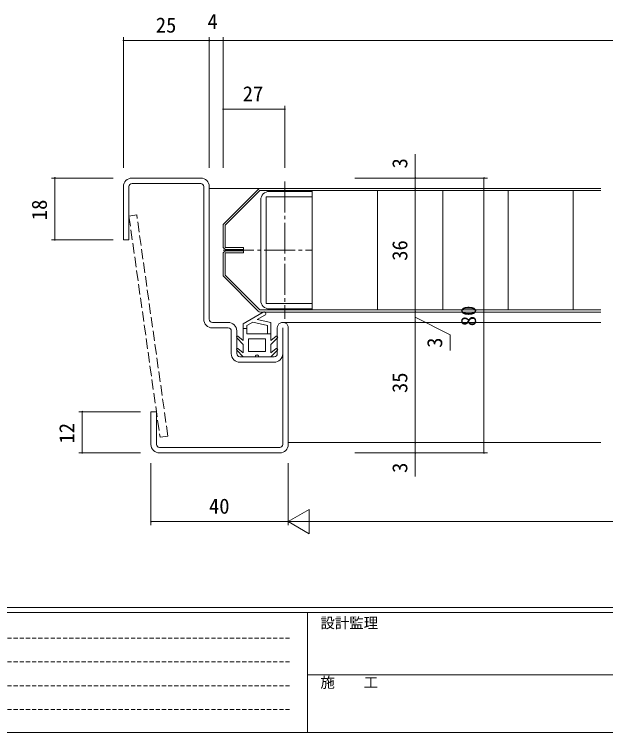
# Model space of a CAD drawing. Units: millimetres on the paper. Extents: x -397 to 397, y -282 to 282.
# Drawn here: x -221.7 to -49.5, y -282.1 to -73.1 of the extents above; entities that cross this region are included whole.
import ezdxf
from ezdxf.enums import TextEntityAlignment as Align

# ---------------------------------------------------------------- set-up
doc = ezdxf.new("R2010")
doc.units = ezdxf.units.MM
for name, pattern in [('CHAIN2', [12, 9, -1, 1, -1]), ('DASHED1', [1.8, 1.2, -0.6]), ('DASHED3', [4, 3, -1])]:
    doc.linetypes.add(name, pattern=pattern)
for name, color, linetype, lineweight in [('0-0_0', 4, 'Continuous', 9), ('0-1_USER1', 6, 'Continuous', 9), ('0-2_YKK_ZWAK', 2, 'Continuous', 9), ('0-5_YKK_13', 7, 'Continuous', 9), ('0-6_YKK_D', 7, 'Continuous', 9)]:
    doc.layers.add(name, color=color, linetype=linetype, lineweight=lineweight)
doc.styles.add('ＭＳ ゴシック', font='')
doc.styles.get('ＭＳ ゴシック').set_extended_font_data('MS Gothic')

msp = doc.modelspace()

# ---------------------------------------------------------------- linework, layer by layer
at = {"layer": '0-0_0'}
for p, q in [((-160.615, -133.907), (-150.701, -123.993)), ((-150.16, -124.3), (-160.308, -134.449)), ((-50.908, -124.3), (-150.16, -124.3)), ((-149.994, -123.7), (-50.908, -123.7)), ((-134.908, -124.3), (-134.908, -159.1)), ((-115.908, -124.3), (-115.908, -159.1)), ((-96.908, -124.3), (-96.908, -159.1)), ((-77.908, -124.3), (-77.908, -159.1)), ((-58.908, -124.3), (-58.908, -159.1)), ((-160.908, -140.5), (-160.908, -134.614)), ((-160.308, -134.449), (-160.308, -140.9)), ((-160.308, -140.9), (-154.908, -140.9)), ((-154.908, -141.5), (-159.908, -141.5)), ((-159.908, -141.9), (-154.908, -141.9)), ((-154.908, -140.9), (-154.908, -141.5)), ((-154.908, -141.9), (-154.908, -142.5)), ((-160.908, -148.786), (-160.908, -142.9)), ((-160.308, -142.5), (-160.308, -148.951)), ((-154.908, -142.5), (-160.308, -142.5)), ((-150.701, -159.407), (-160.615, -149.493)), ((-160.308, -148.951), (-150.16, -159.1)), ((-155.004, -163.086), (-149.199, -159.735)), ((-150.939, -161.894), (-148.699, -160.601)), ((-150.16, -159.1), (-50.908, -159.1)), ((-50.908, -159.7), (-149.994, -159.7)), ((-154.004, -163.663), (-152.221, -162.634)), ((-152.221, -162.634), (-148.004, -163.569)), ((-147.004, -162.767), (-150.939, -161.894)), ((-147.004, -167.934), (-147.004, -162.767)), ((-155.004, -167.938), (-155.004, -163.086)), ((-154.004, -164.5), (-155.004, -164.5)), ((-154.004, -166), (-154.004, -163.663)), ((-148.004, -163.569), (-148.004, -166)), ((-155.004, -169.105), (-156.933, -167.196)), ((-155.004, -167.938), (-156.581, -166.718)), ((-147.004, -166), (-154.004, -166)), ((-147.004, -167.934), (-145.434, -166.72)), ((-147.004, -169.1), (-145.082, -167.198)), ((-155.004, -171.541), (-155.004, -169.105)), ((-153.504, -167.5), (-151.004, -167.5)), ((-153.504, -171.2), (-153.504, -167.5)), ((-148.504, -167.5), (-151.004, -167.5)), ((-148.504, -171.2), (-148.504, -167.5)), ((-147.004, -171.534), (-147.004, -169.1)), ((-155.013, -172.7), (-156.935, -170.798)), ((-155.004, -171.541), (-156.583, -170.32)), ((-151.004, -171.2), (-153.504, -171.2)), ((-151.004, -171.2), (-148.504, -171.2)), ((-147.004, -171.534), (-145.434, -170.32)), ((-147.004, -172.7), (-145.082, -170.798)), ((-151.508, -172.7), (-155.013, -172.7)), ((-150.508, -172.7), (-147.004, -172.7))]:
    msp.add_line(p, q, dxfattribs=at)
at = {"layer": '0-0_0', "linetype": 'DASHED3'}
for p, q in [((-186.031, -131.457), (-188.308, -131.777)), ((-176.984, -195.824), (-186.031, -131.457)), ((-188.308, -131.777), (-179.262, -196.144)), ((-179.262, -196.144), (-176.984, -195.824))]:
    msp.add_line(p, q, dxfattribs=at)
at = {"layer": '0-0_0'}
for centre, radius, start, end in [((-149.994, -124.7), 1, 90, 135), ((-159.908, -134.614), 1, 135, 180), ((-159.908, -140.5), 1, 180, 270), ((-159.908, -142.9), 1, 90, 180), ((-159.908, -148.786), 1, 180, 225), ((-149.994, -158.7), 1, 225, 270), ((-148.949, -160.168), 0.5, 300, 120), ((-156.72, -166.987), 0.298, 52.29552, 225.30402), ((-145.294, -166.989), 0.298, 314.69579, 127.70428), ((-156.722, -170.589), 0.298, 52.29552, 225.30402), ((-145.294, -170.59), 0.298, 314.69579, 127.70428), ((-151.008, -172.7), 0.5, 359.98918, 180.01137)]:
    msp.add_arc(centre, radius, start, end, dxfattribs=at)
at = {"layer": '0-1_USER1'}
for p, q in [((-189.908, -117.7), (-189.908, -79.7)), ((-189.908, -80.7), (-164.908, -80.7)), ((-164.908, -117.7), (-164.908, -79.7)), ((-164.908, -117.7), (-164.908, -79.7)), ((-164.908, -80.7), (-160.908, -80.7)), ((-160.908, -117.7), (-160.908, -79.7)), ((-160.908, -117.7), (-160.908, -79.7)), ((269.092, -80.7), (-160.908, -80.7)), ((-160.908, -117.7), (-160.908, -99.7)), ((-142.908, -117.7), (-142.908, -99.7)), ((-160.908, -100.7), (-142.908, -100.7)), ((-104.908, -120.7), (-104.908, -113.8)), ((-192.908, -120.7), (-210.908, -120.7)), ((-209.908, -138.7), (-209.908, -120.7)), ((-122.545, -120.7), (-83.908, -120.7)), ((-122.545, -120.7), (-103.908, -120.7)), ((-104.908, -123.7), (-104.908, -120.7)), ((-84.908, -120.7), (-84.908, -200.7)), ((-122.545, -123.7), (-103.908, -123.7)), ((-122.545, -123.7), (-103.908, -123.7)), ((-104.908, -123.7), (-104.908, -159.7)), ((-192.908, -138.7), (-210.908, -138.7)), ((-122.545, -159.7), (-103.908, -159.7)), ((-122.545, -159.7), (-103.908, -159.7)), ((-104.908, -159.7), (-104.908, -162.7)), ((-122.545, -162.7), (-103.908, -162.7)), ((-122.545, -162.7), (-103.908, -162.7)), ((-104.908, -162.7), (-104.908, -197.7)), ((-184.908, -188.7), (-202.908, -188.7)), ((-201.908, -200.7), (-201.908, -188.7)), ((-122.545, -197.7), (-103.908, -197.7)), ((-122.545, -197.7), (-103.908, -197.7)), ((-104.908, -197.7), (-104.908, -200.7)), ((-184.908, -200.7), (-202.908, -200.7)), ((-122.545, -200.7), (-83.908, -200.7)), ((-122.545, -200.7), (-103.908, -200.7)), ((-104.908, -200.7), (-104.908, -207.6)), ((-181.908, -203.7), (-181.908, -221.7)), ((-141.908, -203.7), (-141.908, -221.7)), ((-141.908, -203.7), (-141.908, -221.7)), ((-141.908, -220.7), (-135.846, -217.2)), ((-135.846, -224.2), (-135.846, -217.2)), ((-181.908, -220.7), (-141.908, -220.7)), ((-141.908, -220.7), (-129.784, -220.7)), ((-141.908, -220.7), (-135.846, -224.2)), ((-134.908, -220.7), (251.092, -220.7))]:
    msp.add_line(p, q, dxfattribs=at)
msp.add_lwpolyline([(-104.908, -161.2), (-94.754, -166.363), (-94.754, -170.848)], dxfattribs=at)
for centre, start, end in [((-189.908, -80.7), 0, 180), ((-189.908, -80.7), 180, 0), ((-164.908, -80.7), 0, 180), ((-164.908, -80.7), 0, 180), ((-164.908, -80.7), 180, 0), ((-164.908, -80.7), 180, 0), ((-160.908, -80.7), 0, 180), ((-160.908, -80.7), 0, 180), ((-160.908, -80.7), 180, 0), ((-160.908, -80.7), 180, 0), ((-160.908, -100.7), 0, 180), ((-160.908, -100.7), 180, 0), ((-142.908, -100.7), 0, 180), ((-142.908, -100.7), 180, 0), ((-209.908, -120.7), 90, 270), ((-209.908, -120.7), 270, 90), ((-104.908, -120.7), 90, 270), ((-104.908, -120.7), 270, 90), ((-84.908, -120.7), 90, 270), ((-84.908, -120.7), 270, 90), ((-104.908, -123.7), 90, 270), ((-104.908, -123.7), 90, 270), ((-104.908, -123.7), 270, 90), ((-104.908, -123.7), 270, 90), ((-209.908, -138.7), 90, 270), ((-209.908, -138.7), 270, 90), ((-104.908, -159.7), 90, 270), ((-104.908, -159.7), 90, 270), ((-104.908, -159.7), 270, 90), ((-104.908, -159.7), 270, 90), ((-104.908, -162.7), 90, 270), ((-104.908, -162.7), 90, 270), ((-104.908, -162.7), 270, 90), ((-104.908, -162.7), 270, 90), ((-201.908, -188.7), 90, 270), ((-201.908, -188.7), 270, 90), ((-104.908, -197.7), 90, 270), ((-104.908, -197.7), 90, 270), ((-104.908, -197.7), 270, 90), ((-104.908, -197.7), 270, 90), ((-201.908, -200.7), 90, 270), ((-201.908, -200.7), 270, 90), ((-104.908, -200.7), 90, 270), ((-104.908, -200.7), 270, 90), ((-84.908, -200.7), 90, 270), ((-84.908, -200.7), 270, 90), ((-181.908, -220.7), 0, 180), ((-181.908, -220.7), 180, 0)]:
    msp.add_arc(centre, 0.106, start, end, dxfattribs=at)
at = {"layer": '0-2_YKK_ZWAK', "linetype": 'CHAIN2'}
for p, q in [((-142.908, -121.7), (-142.908, -161.7)), ((-160.908, -141.7), (-134.908, -141.7))]:
    msp.add_line(p, q, dxfattribs=at)
at = {"layer": '0-2_YKK_ZWAK'}
for p, q in [((-164.908, -123.7), (-149.994, -123.7)), ((-143.508, -162.7), (-50.908, -162.7)), ((-141.908, -197.7), (-50.908, -197.7))]:
    msp.add_line(p, q, dxfattribs=at)
at = {"layer": '0-5_YKK_13'}
for p, q in [((-167.408, -120.7), (-187.408, -120.7)), ((-187.408, -122.3), (-167.408, -122.3)), ((-166.508, -123.2), (-166.508, -161.8)), ((-164.908, -161.8), (-164.908, -123.2)), ((-149.908, -156.3), (-149.908, -127.1)), ((-159.408, -162.7), (-164.008, -162.7)), ((-164.008, -164.3), (-159.408, -164.3)), ((-145.108, -164.3), (-145.108, -171.8)), ((-143.508, -164.3), (-143.508, -198.2)), ((-141.908, -198.2), (-141.908, -164.3)), ((-158.508, -165.2), (-158.508, -171.8)), ((-156.908, -171.8), (-156.908, -165.2)), ((-146.008, -172.7), (-156.008, -172.7)), ((-156.008, -174.3), (-146.008, -174.3)), ((-144.408, -199.1), (-179.408, -199.1)), ((-179.408, -200.7), (-144.408, -200.7))]:
    msp.add_line(p, q, dxfattribs=at)
for points in [[(-189.908, -123.2), (-189.908, -138.7), (-188.308, -138.7), (-188.308, -123.2)], [(-147.408, -124.6), (-134.908, -124.6), (-134.908, -126.2), (-148.308, -126.2)], [(-148.308, -126.2), (-148.308, -157.2), (-134.908, -157.2), (-134.908, -158.8), (-147.408, -158.8)], [(-180.308, -198.2), (-180.308, -188.7), (-181.908, -188.7), (-181.908, -198.2)]]:
    msp.add_lwpolyline(points, dxfattribs=at)
for centre, radius, start, end in [((-187.408, -123.2), 2.5, 90.00001, 179.99999), ((-167.408, -123.2), 2.5, 0.00001, 89.99999), ((-187.408, -123.2), 0.9, 90.00001, 179.99999), ((-167.408, -123.2), 0.9, 0.00001, 89.99999), ((-147.408, -127.1), 2.5, 90.00001, 179.99999), ((-147.408, -156.3), 2.5, 180.00001, 269.99999), ((-164.008, -161.8), 2.5, 180.00001, 269.99999), ((-164.008, -161.8), 0.9, 180.00001, 269.99999), ((-159.408, -165.2), 2.5, 0.00001, 89.99999), ((-143.508, -164.3), 1.6, 359.99999, 180.00001), ((-159.408, -165.2), 0.9, 0.00001, 89.99999), ((-156.008, -171.8), 2.5, 180.00001, 269.99999), ((-156.008, -171.8), 0.9, 180.00001, 269.99999), ((-146.008, -171.8), 0.9, 270.00001, 359.99999), ((-146.008, -171.8), 2.5, 270.00001, 359.99999), ((-179.408, -198.2), 2.5, 180.00001, 269.99999), ((-179.408, -198.2), 0.9, 180.00001, 269.99999), ((-144.408, -198.2), 0.9, 270.00001, 359.99999), ((-144.408, -198.2), 2.5, 270.00001, 359.99999)]:
    msp.add_arc(centre, radius, start, end, dxfattribs=at)
at = {"layer": '0-6_YKK_D'}
for p, q in [((376.092, -245.7), (-393.908, -245.7)), ((338.292, -247.1), (-393.908, -247.1)), ((-136.308, -247.1), (-136.308, -282.1)), ((-136.308, -265.299), (-7.508, -265.299)), ((-393.908, -282.1), (338.292, -282.1))]:
    msp.add_line(p, q, dxfattribs=at)
at = {"layer": '0-6_YKK_D', "linetype": 'DASHED1'}
for p, q in [((-389.31, -254.612), (-141.117, -254.612)), ((-389.31, -261.541), (-141.117, -261.541)), ((-389.31, -268.47), (-141.117, -268.47)), ((-389.31, -275.398), (-141.117, -275.398))]:
    msp.add_line(p, q, dxfattribs=at)

# ---------------------------------------------------------------- texts
at = {"layer": '0-1_USER1', "style": 'ＭＳ ゴシック'}
for s, p in [('4', (-165.425, -78.665)), ('25', (-180.49, -79.7)), ('27', (-155.173, -99.7)), ('40', (-165.003, -219.7))]:
    msp.add_text(s, height=4.399, dxfattribs=at).set_placement(p, align=Align.BOTTOM_LEFT)
for s, p in [('3', (-105.908, -117.911)), ('18', (-210.908, -132.965)), ('36', (-105.908, -144.782)), ('80', (-85.908, -163.831)), ('3', (-95.754, -170.116)), ('35', (-105.908, -183.27)), ('12', (-202.908, -197.953)), ('3', (-105.908, -206.511))]:
    msp.add_text(s, height=4.399, rotation=90, dxfattribs=at).set_placement(p, align=Align.BOTTOM_LEFT)
at = {"layer": '0-6_YKK_D', "style": 'ＭＳ ゴシック'}
for s, p in [('設計監理', (-132.539, -252.633)), ('施\u3000\u3000工', (-132.539, -269.954))]:
    msp.add_text(s, height=3.079, dxfattribs=at).set_placement(p, align=Align.BOTTOM_LEFT)

doc.saveas('drawing.dxf')
